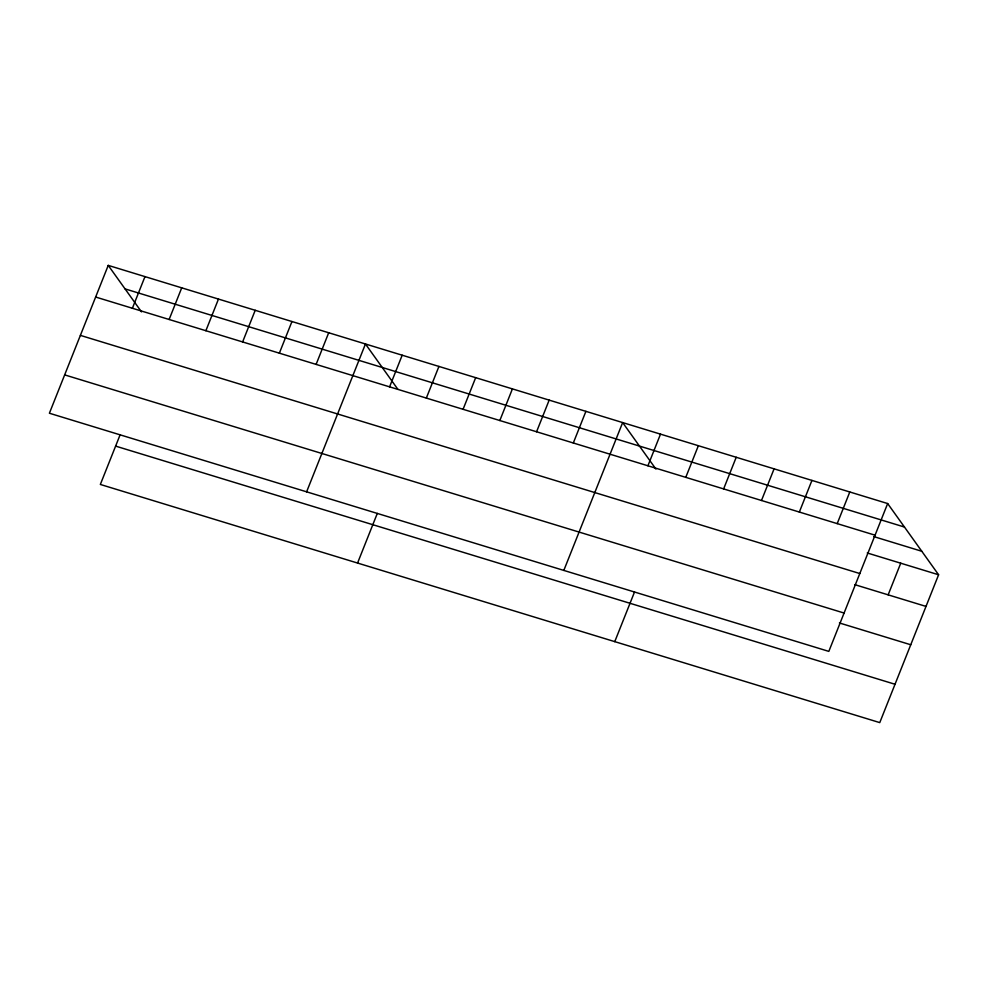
<?xml version="1.0" encoding="UTF-8"?>
<svg xmlns="http://www.w3.org/2000/svg" width="988" height="988" viewBox="0 0 988 988"><rect width="100%" height="100%" fill="white"/><g stroke="black" fill="none" stroke-linecap="round" stroke-linejoin="round"><path stroke-width="1.48" d="M108.235 265.389L49.4 413.231L828.821 651.388L887.656 503.547L108.235 265.389L141.506 311.887M132.392 308.256L144.977 276.615M120.104 434.819L100.344 484.453L879.765 722.611L938.6 574.769L887.656 503.547M169.133 319.482L181.718 287.841M205.875 330.721L218.472 299.068M242.616 341.947L255.213 310.294M279.357 353.173L291.954 321.52M316.111 364.399L328.695 332.758M306.613 491.826L365.449 343.985L397.843 389.272M389.593 386.851L402.19 355.211M357.557 563.049L377.305 513.414M426.334 398.078L438.931 366.437M463.076 409.304L475.673 377.663M499.829 420.53L512.414 388.889M536.57 431.768L549.167 400.115M573.312 442.995L585.909 411.341M563.815 570.422L622.65 422.568L655.921 469.078M647.918 465.78L660.503 434.14M614.758 641.644L634.518 592.01M685.771 477.352L698.368 445.712M723.624 488.924L736.221 457.271M761.489 500.484L774.086 468.843M799.341 512.056L811.938 480.415M837.207 523.628L849.791 491.975M888.15 594.838L900.747 563.197M125.044 288.891L904.465 527.049M95.638 297.03L875.059 535.187M873.738 536.583L921.792 551.267M867.254 552.971L938.6 574.769M80.386 335.377L859.795 573.534M854.657 584.612L926.003 606.41M64.665 374.884L844.073 613.042M839.405 622.959L910.751 644.756M115.608 446.107L895.029 684.264"/></g></svg>
